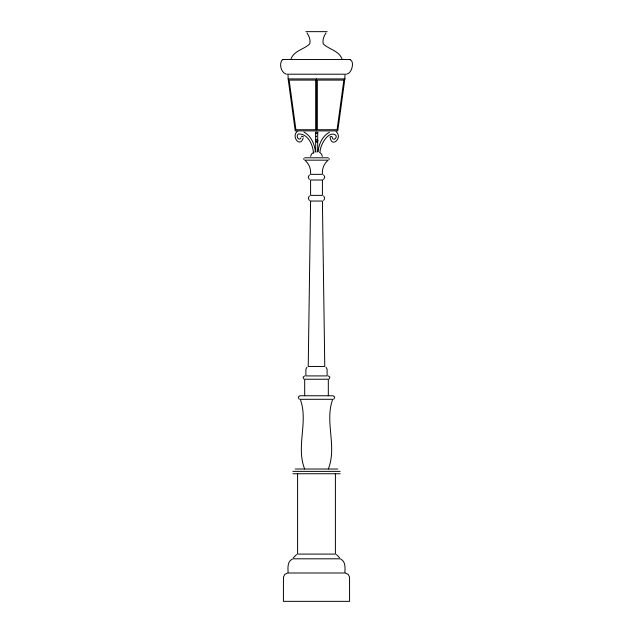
<?xml version="1.0" encoding="UTF-8"?>
<svg xmlns="http://www.w3.org/2000/svg" width="633" height="633" viewBox="0 0 633 633"><rect width="100%" height="100%" fill="white"/><g stroke="black" fill="none" stroke-linecap="round" stroke-linejoin="round"><path stroke-width="0.95" d="M310.589 156.422L311.547 153.985L314.11 152.11M315.685 140.787L315.82 139.877M317.703 140.589C318.122 142.219 315.685 142.86 315.717 140.961M318.043 151.509C318.937 143.952 322.434 135.968 329.461 132.289M320.037 151.952C319.934 145.566 328.392 129.82 335.846 135.217C337.698 138.144 332.863 141.539 332.159 137.361M317.671 132.455L317.41 133.294M317.568 132.993L317.703 132.083L317.703 151.635M315.717 140.415L316.191 139.355M317.671 140.961L317.41 141.602M303.199 137.907C300.248 148.367 290.919 136.38 297.257 131.514M328.313 469.021C337.199 446.835 324.713 422.322 332.412 400.175M303.864 158.456L303.864 159.508M329.136 159.508L329.136 158.456M344.969 75.161L344.811 78.911M301.031 137.852C299.013 141.824 295.389 135.889 298.278 133.99C307.733 133.334 313.169 144.941 313.438 153.202M290.769 59.549C293.728 50.529 304.062 49.524 309.735 43.906C310.708 40.172 309.213 36.041 307.013 32.987M293.356 557.776L296.56 554.571M325.987 32.987C323.787 36.041 322.292 40.172 323.265 43.906C328.938 49.524 339.272 50.529 342.231 59.549M306.942 367.259L305.905 369.245L305.866 375.915L327.134 375.915L327.095 369.245L326.058 367.259M327.427 160.893C323.605 164.184 321.983 169.399 322.411 174.344L310.589 174.344C311.017 169.399 309.395 164.184 305.573 160.893M309.379 174.874L308.231 177.177L309.379 179.479M323.621 179.479L324.769 177.177L323.621 174.874M309.379 195.906L308.231 198.208L309.379 200.511M323.621 200.511L324.769 198.208L323.621 195.906M329.144 379.001L329.912 377.141L328.313 375.915M333.931 399.067L334.754 397.073L333.045 395.76L299.955 395.76L298.246 397.073L299.069 399.067M349.851 59.763C354.781 60.713 352.13 73.056 347.106 73.966M292.193 559.137C287.121 561.669 287.904 568.394 288.142 572.992L344.858 572.992C345.096 568.394 345.879 561.669 340.807 559.137M287.524 573.031L284.803 574.376L283.457 577.106L283.418 601.35L349.582 601.35L349.543 577.106L348.197 574.376L345.476 573.031M332.072 136.443L330.07 136.815C331.296 148.802 343.197 137.749 336.131 131.711M316.191 136.182L315.717 136.293L316.191 136.499M316.191 136.372L315.717 136.483L316.191 136.696M304.687 375.915L303.088 377.141L303.856 379.001M350.468 59.534L282.532 59.534C278.947 63.086 280.546 72.122 285.894 73.966M305.866 31.65L327.134 31.65M346.33 74.203L286.67 74.203M315.115 151.896L316.144 151.896M317.473 151.896L317.885 151.896M304.687 157.799L328.313 157.799M304.687 160.165L328.313 160.165M299.955 399.304L333.045 399.304M295.231 469.021L337.769 469.021M292.865 471.379L340.135 471.379M292.865 473.745L340.135 473.745M292.865 558.812L340.135 558.812M282.532 59.534L283.149 59.763M301.316 136.253L303.318 136.617M303.927 132.091C310.953 135.771 314.451 143.762 315.345 151.319M336.44 554.571L339.644 557.776M319.633 152.418L321.453 153.985L322.411 156.422M316.191 133.326L315.717 132.455M316.191 133.516L315.685 132.083L315.685 151.635M300.588 400.175C308.287 422.322 295.801 446.835 304.687 469.021M317.41 139.584L317.671 140.415M288.031 75.161L288.189 78.911M315.82 141.499L315.685 140.589M317.671 140.225L317.703 140.787M335.403 473.745L335.403 554.089L297.597 554.089L297.597 473.745M328.313 395.76L328.313 379.222L304.687 379.222L304.687 395.76M316.5 78.911L316.5 130.896M310.589 201.049L308.231 366.46L324.769 366.46L322.411 201.049L310.589 201.049M343.854 80.09L337.088 129.725L317.339 129.725L317.339 80.09L343.854 80.09M344.85 78.911L337.769 130.896L295.231 130.896L288.142 78.911L344.85 78.911M315.661 80.09L289.139 80.09L295.912 129.725L315.661 129.725L315.661 80.09M322.411 180.017L310.589 180.017L310.589 195.375L322.411 195.375L322.411 180.017"/></g></svg>
